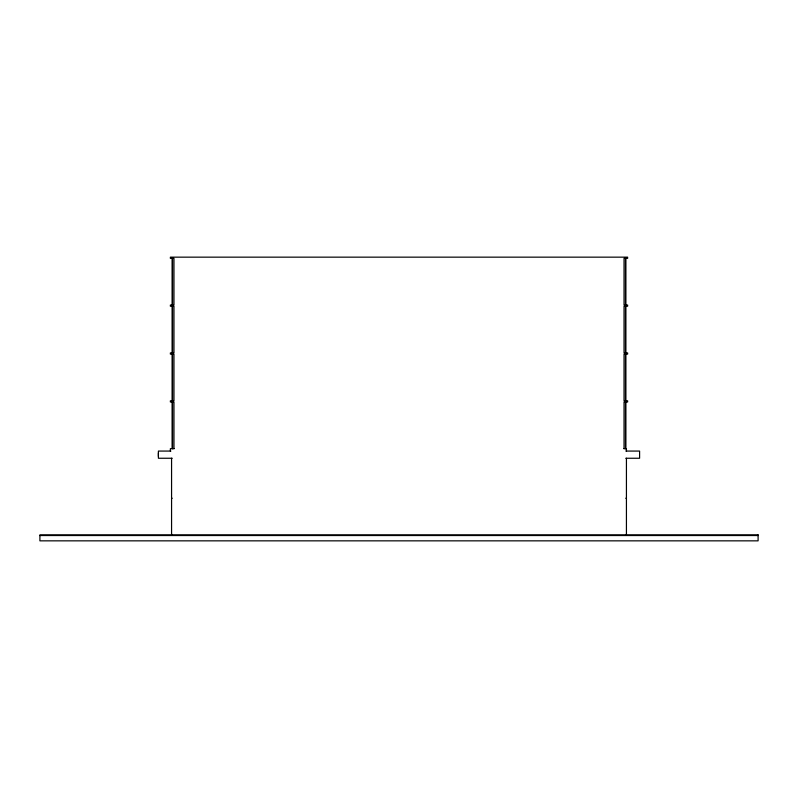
<?xml version="1.0" encoding="UTF-8"?>
<svg xmlns="http://www.w3.org/2000/svg" width="798" height="798" viewBox="0 0 798 798"><rect width="100%" height="100%" fill="white"/><g stroke="black" fill="none" stroke-linecap="round" stroke-linejoin="round"><path stroke-width="1.2" d="M174.114 448.676L170.373 448.676L170.373 451.07M623.936 448.676L626.43 448.676L626.43 451.07M170.872 451.07L158.403 451.07L158.403 458.252L172.218 458.252M625.881 451.07L639.597 451.07L639.597 458.252L625.782 458.252M158.403 452.865L158.403 456.456M171.57 498.241L172.218 498.241M625.782 498.241L626.43 498.241M171.57 534.5L172.218 534.5M625.782 534.5L626.43 534.5M39.9 535.528L758.1 535.528M626.43 458.252L626.43 534.86M625.832 258.353L625.832 305.036M625.832 306.233L625.832 352.916M625.832 354.113L625.832 400.796M625.832 401.993L625.832 448.676M625.472 258.353L625.472 305.036M625.472 306.233L625.472 352.916M625.472 354.113L625.472 400.796M625.472 401.993L625.472 448.676M624.036 448.676L624.036 401.993L627.627 401.993L627.627 400.796L624.036 400.796L624.036 354.113L627.627 354.113L627.627 352.916L624.036 352.916L624.036 306.233L627.627 306.233L627.627 305.036L624.036 305.036L624.036 258.353L627.627 258.353L627.627 257.156L170.373 257.156L170.373 258.353L173.964 258.353L173.964 305.036L170.373 305.036L170.373 306.233L173.964 306.233L173.964 352.916L170.373 352.916L170.373 354.113L173.964 354.113L173.964 400.796L170.373 400.796L170.373 401.993L173.964 401.993L173.964 448.676M172.528 258.353L172.528 305.036M172.528 306.233L172.528 352.916M172.528 354.113L172.528 400.796M172.528 401.993L172.528 448.676M172.168 258.353L172.168 305.036M172.168 306.233L172.168 352.916M172.168 354.113L172.168 400.796M172.168 401.993L172.168 448.676M171.57 458.252L171.57 534.86M758.1 534.86L39.9 534.86L39.9 540.845L758.1 540.845L758.1 534.86"/></g></svg>
